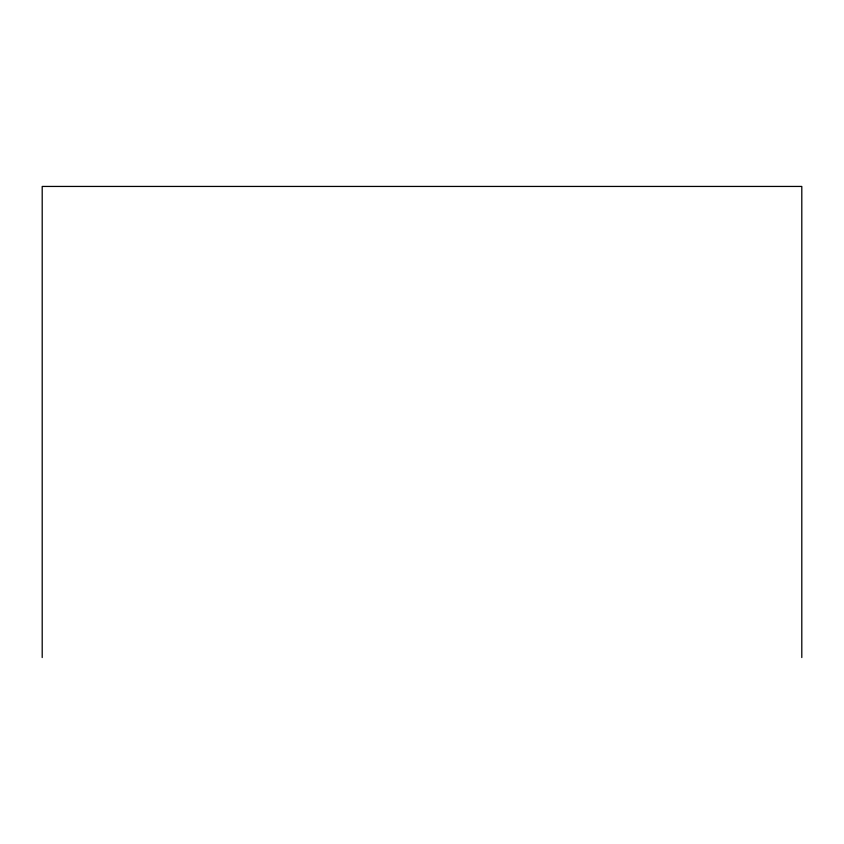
<?xml version="1.0" encoding="UTF-8"?>
<svg xmlns="http://www.w3.org/2000/svg" width="844" height="844" viewBox="0 0 844 844"><rect width="100%" height="100%" fill="white"/><g stroke="black" fill="none" stroke-linecap="round" stroke-linejoin="round"><path stroke-width="1.27" d="M801.8 657.56L801.8 186.44L42.2 186.44L42.2 657.56"/></g></svg>
